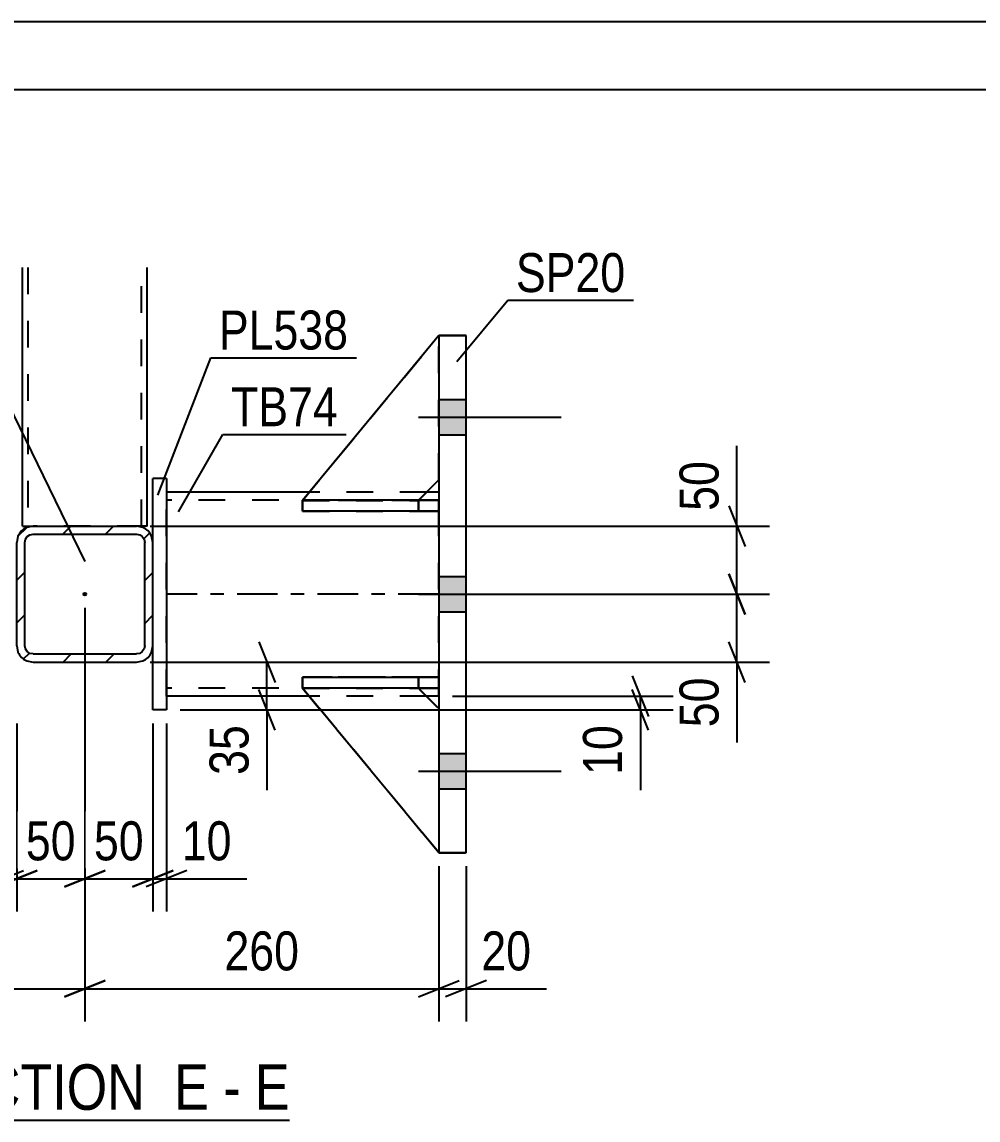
# Model space of a CAD drawing. Header units: millimetres. Extents: x 0 to 594, y 0 to 420.
# Drawn here: x 442.4 to 512.6, y 339.3 to 420 of the extents above; entities that cross this region are included whole.
import ezdxf

# ---------------------------------------------------------------- set-up
doc = ezdxf.new("R2010")
doc.units = ezdxf.units.MM
doc.linetypes.add('DXK_LINE_DOT2', pattern=[3.9198, 1.9599, -1.9599])
doc.linetypes.add('DXK_LINE_DOT3', pattern=[5.9187, 2.979, -0.9799, 0.9799, -0.9799])
doc.styles.add('Arial Narrow', font='ARIALN.TTF', dxfattribs={"height": 0.2})

# ---------------------------------------------------------------- blocks, each defined once
blk = doc.blocks.new('Unknown-570345951-1135')
at = {"color": 5, "linetype": 'Continuous'}
for p, q in [((594, 420), (0, 420)), ((589, 415), (5, 415))]:
    blk.add_line(p, q, dxfattribs=at)
blk = doc.blocks.new('Unknown-570345951-15 - 3411')
at = {"color": 6, "linetype": 'Continuous'}
blk.add_line((434.381, 339.296), (462.027, 339.296), dxfattribs=at)
at = {"color": 0, "linetype": 'Continuous'}
for points in [[(452.489, 340.046), (452.489, 343.546), (434.381, 343.546), (434.381, 340.046)], [(456.096, 340.046), (456.096, 343.546), (453.539, 343.546), (453.539, 340.046)], [(458.421, 340.046), (458.421, 343.546), (457.146, 343.546), (457.146, 340.046)], [(462.027, 340.046), (462.027, 343.546), (459.471, 343.546), (459.471, 340.046)]]:
    blk.add_wipeout(points, dxfattribs=at)
at = {"color": 7, "linetype": 'Continuous', "style": 'Arial Narrow'}
for s, height, p in [('SECTION ', 3.3405, (434.381, 340.046)), ('E', 3.34, (453.539, 340.046)), ('E', 3.34, (459.471, 340.046)), ('-', 3.34, (457.146, 340.046))]:
    blk.add_text(s, height=height, dxfattribs=at).set_placement(p)
blk = doc.blocks.new('Part-570345951-3437 - 3411')
at = {"color": 2, "linetype": 'Continuous'}
for p, q in [((452.98, 386.447), (451.98, 386.447)), ((451.98, 381.748), (451.98, 386.447)), ((452.98, 386.447), (452.98, 369.447)), ((451.98, 369.447), (451.98, 374.148)), ((452.98, 369.447), (451.98, 369.447))]:
    blk.add_line(p, q, dxfattribs=at)
at = {"color": 7, "linetype": 'DXK_LINE_DOT2'}
blk.add_line((451.98, 374.148), (451.98, 381.748), dxfattribs=at)
blk = doc.blocks.new('Bolt-570345951-3413 - 3411')
at = {"linetype": 'Continuous'}
for points in [[(474.98, 389.646), (474.98, 392.246), (472.98, 392.246), (472.98, 389.646)], [(474.98, 389.646), (474.98, 392.246), (472.98, 392.246), (472.98, 389.646)], [(474.98, 389.646), (474.98, 392.246), (472.98, 392.246), (472.98, 389.646)], [(474.98, 376.646), (474.98, 379.246), (472.98, 379.246), (472.98, 376.646)], [(474.98, 376.646), (474.98, 379.246), (472.98, 379.246), (472.98, 376.646)], [(474.98, 363.646), (474.98, 366.246), (472.98, 366.246), (472.98, 363.646)], [(474.98, 363.646), (474.98, 366.246), (472.98, 366.246), (472.98, 363.646)], [(474.98, 363.646), (474.98, 366.246), (472.98, 366.246), (472.98, 363.646)]]:
    blk.add_hatch(color=1, dxfattribs=at).paths.add_polyline_path(points)
at = {"color": 1, "linetype": 'Continuous'}
for p, q in [((472.98, 392.246), (474.98, 392.246)), ((472.98, 392.246), (474.98, 392.246)), ((472.98, 392.246), (474.98, 392.246)), ((471.48, 390.946), (481.98, 390.946)), ((471.48, 390.946), (481.98, 390.946)), ((471.48, 390.946), (481.98, 390.946)), ((472.98, 389.646), (474.98, 389.646)), ((472.98, 389.646), (474.98, 389.646)), ((472.98, 389.646), (474.98, 389.646)), ((472.98, 379.246), (474.98, 379.246)), ((472.98, 379.246), (474.98, 379.246)), ((471.48, 377.946), (481.98, 377.946)), ((471.48, 377.946), (481.98, 377.946)), ((472.98, 376.646), (474.98, 376.646)), ((472.98, 376.646), (474.98, 376.646)), ((472.98, 366.246), (474.98, 366.246)), ((472.98, 366.246), (474.98, 366.246)), ((472.98, 366.246), (474.98, 366.246)), ((471.48, 364.946), (481.98, 364.946)), ((471.48, 364.946), (481.98, 364.946)), ((471.48, 364.946), (481.98, 364.946)), ((472.98, 363.646), (474.98, 363.646)), ((472.98, 363.646), (474.98, 363.646)), ((472.98, 363.646), (474.98, 363.646))]:
    blk.add_line(p, q, dxfattribs=at)
blk = doc.blocks.new('Part-570345951-3459 - 3411')
at = {"color": 2, "linetype": 'Continuous'}
for p, q in [((472.98, 396.946), (474.98, 396.946)), ((472.98, 396.946), (472.98, 396.946)), ((472.98, 396.946), (472.98, 358.946)), ((474.98, 396.946), (474.98, 396.946)), ((474.98, 358.946), (474.98, 396.946)), ((474.98, 358.946), (472.98, 358.946))]:
    blk.add_line(p, q, dxfattribs=at)
at = {"color": 7, "linetype": 'DXK_LINE_DOT2'}
for p, q in [((474.98, 396.946), (472.98, 396.946)), ((472.98, 358.946), (472.98, 358.946)), ((472.98, 358.946), (474.98, 358.946)), ((474.98, 358.946), (474.98, 358.946))]:
    blk.add_line(p, q, dxfattribs=at)
blk = doc.blocks.new('Part-570345951-3465 - 3411')
at = {"color": 7, "linetype": 'DXK_LINE_DOT2'}
for p, q in [((462.981, 384.047), (462.981, 384.847)), ((462.981, 384.847), (471.481, 384.847)), ((472.981, 384.846), (462.981, 384.847)), ((471.481, 384.047), (471.481, 384.847)), ((471.481, 384.847), (472.981, 384.847)), ((472.981, 384.046), (472.981, 384.847)), ((471.481, 384.047), (462.981, 384.047)), ((462.981, 384.047), (472.981, 384.046)), ((472.981, 384.047), (471.481, 384.047)), ((472.981, 384.046), (472.981, 384.047))]:
    blk.add_line(p, q, dxfattribs=at)
blk = doc.blocks.new('Part-570345951-3466 - 3411')
at = {"color": 7, "linetype": 'DXK_LINE_DOT2'}
for p, q in [((462.981, 371.047), (462.981, 371.847)), ((462.981, 371.847), (471.481, 371.847)), ((472.981, 371.846), (462.981, 371.847)), ((471.481, 371.047), (471.481, 371.847)), ((471.481, 371.847), (472.981, 371.847)), ((472.981, 371.046), (472.981, 371.847)), ((471.481, 371.047), (462.981, 371.047)), ((462.981, 371.047), (472.981, 371.046)), ((472.981, 371.047), (471.481, 371.047)), ((472.981, 371.046), (472.981, 371.047))]:
    blk.add_line(p, q, dxfattribs=at)
blk = doc.blocks.new('Part-570345951-3467 - 3411')
at = {"color": 2, "linetype": 'Continuous'}
for p, q in [((462.989, 384.847), (462.981, 384.847)), ((462.981, 384.847), (462.981, 384.047)), ((472.981, 384.846), (463.807, 384.847)), ((472.981, 384.846), (472.981, 384.847)), ((472.981, 384.846), (472.981, 384.046)), ((472.981, 384.046), (462.981, 384.047)), ((472.981, 384.046), (472.981, 384.047))]:
    blk.add_line(p, q, dxfattribs=at)
at = {"color": 7, "linetype": 'DXK_LINE_DOT2'}
for p, q in [((463.807, 384.847), (462.989, 384.847)), ((471.481, 384.847), (462.989, 384.847)), ((472.981, 384.847), (471.481, 384.847)), ((471.481, 384.847), (471.481, 384.047)), ((472.981, 384.847), (472.981, 384.047)), ((462.981, 384.047), (471.481, 384.047)), ((471.481, 384.047), (472.981, 384.047))]:
    blk.add_line(p, q, dxfattribs=at)
blk = doc.blocks.new('Part-570345951-3468 - 3411')
at = {"color": 2, "linetype": 'Continuous'}
for p, q in [((462.981, 371.847), (472.981, 371.846)), ((462.981, 371.847), (462.981, 371.047)), ((472.981, 371.846), (472.981, 371.847)), ((472.981, 371.846), (472.981, 371.046)), ((472.981, 371.046), (462.981, 371.047)), ((472.981, 371.046), (472.981, 371.047))]:
    blk.add_line(p, q, dxfattribs=at)
at = {"color": 7, "linetype": 'DXK_LINE_DOT2'}
for p, q in [((471.481, 371.847), (462.981, 371.847)), ((472.981, 371.847), (471.481, 371.847)), ((471.481, 371.847), (471.481, 371.047)), ((472.981, 371.847), (472.981, 371.047)), ((462.981, 371.047), (471.481, 371.047)), ((471.481, 371.047), (472.981, 371.047))]:
    blk.add_line(p, q, dxfattribs=at)
blk = doc.blocks.new('Part-570345951-3469 - 3411')
at = {"color": 7, "linetype": 'DXK_LINE_DOT2'}
for p, q in [((472.981, 396.946), (462.981, 384.837)), ((462.981, 384.837), (472.981, 396.946)), ((472.981, 386.337), (472.981, 396.946)), ((471.481, 384.837), (472.981, 386.337)), ((471.481, 384.837), (472.981, 386.337)), ((462.981, 384.837), (471.481, 384.837)), ((462.981, 384.837), (462.981, 384.837)), ((471.481, 384.837), (462.981, 384.837)), ((471.481, 384.837), (471.481, 384.837))]:
    blk.add_line(p, q, dxfattribs=at)
blk = doc.blocks.new('Part-570345951-3470 - 3411')
at = {"color": 7, "linetype": 'DXK_LINE_DOT2'}
for p, q in [((462.981, 384.837), (472.981, 396.947)), ((472.981, 386.337), (472.981, 396.947)), ((471.481, 384.837), (472.981, 386.337)), ((471.481, 384.837), (462.981, 384.837)), ((471.481, 384.837), (463.807, 384.837)), ((471.481, 384.837), (471.491, 384.847)), ((471.481, 384.837), (471.481, 384.837))]:
    blk.add_line(p, q, dxfattribs=at)
at = {"color": 2, "linetype": 'Continuous'}
for p, q in [((472.981, 396.946), (462.981, 384.837)), ((471.491, 384.847), (472.981, 386.337)), ((463.807, 384.837), (462.981, 384.837)), ((462.981, 384.837), (462.981, 384.837))]:
    blk.add_line(p, q, dxfattribs=at)
blk = doc.blocks.new('Part-570345951-3471 - 3411')
at = {"color": 7, "linetype": 'DXK_LINE_DOT2'}
for p, q in [((462.981, 371.036), (471.481, 371.036)), ((472.981, 358.946), (462.981, 371.036)), ((462.981, 371.036), (462.981, 371.036)), ((471.481, 371.036), (462.981, 371.036)), ((462.981, 371.036), (472.981, 358.946)), ((471.481, 371.036), (472.981, 369.536)), ((471.481, 371.036), (471.481, 371.036)), ((472.981, 369.536), (471.481, 371.036)), ((472.981, 369.536), (472.981, 358.946))]:
    blk.add_line(p, q, dxfattribs=at)
blk = doc.blocks.new('Part-570345951-3472 - 3411')
at = {"color": 2, "linetype": 'Continuous'}
for p, q in [((462.981, 371.036), (462.981, 371.036)), ((471.481, 371.036), (462.981, 371.036)), ((472.981, 358.946), (462.981, 371.036)), ((471.481, 371.036), (471.481, 371.036)), ((472.981, 369.536), (471.481, 371.036))]:
    blk.add_line(p, q, dxfattribs=at)
at = {"color": 7, "linetype": 'DXK_LINE_DOT2'}
for p, q in [((462.981, 371.036), (471.481, 371.036)), ((472.981, 358.947), (462.981, 371.036)), ((471.481, 371.036), (472.981, 369.536)), ((472.981, 369.536), (472.981, 358.946))]:
    blk.add_line(p, q, dxfattribs=at)
blk = doc.blocks.new('Part-570345951-3485 - 3411')
at = {"color": 2, "linetype": 'Continuous'}
for p, q in [((463.484, 385.446), (452.98, 385.446)), ((472.98, 385.446), (472.09, 385.446)), ((463.469, 370.446), (452.98, 370.446)), ((472.98, 370.446), (472.071, 370.446))]:
    blk.add_line(p, q, dxfattribs=at)
at = {"color": 7, "linetype": 'DXK_LINE_DOT2'}
for p, q in [((452.98, 370.446), (452.98, 385.446)), ((472.09, 385.446), (463.484, 385.446)), ((472.98, 370.446), (472.98, 385.446)), ((472.98, 384.846), (452.98, 384.846)), ((472.98, 371.046), (452.98, 371.046)), ((472.071, 370.446), (463.469, 370.446))]:
    blk.add_line(p, q, dxfattribs=at)
at = {"color": 7, "linetype": 'DXK_LINE_DOT3'}
blk.add_line((472.98, 377.946), (452.98, 377.946), dxfattribs=at)
blk = doc.blocks.new('Part-570345951-3503 - 3411')
at = {"linetype": 'Continuous'}
h = blk.add_hatch(dxfattribs=at)
h.set_pattern_fill('', scale=0.7, style=0, pattern_type=0)
h.set_pattern_definition([(45, (442.7212, 382.8563), (-1.57154, 1.57154), [])])
h.paths.add_polyline_path([(443.18, 382.948), (442.721, 382.856), (442.332, 382.596), (442.072, 382.207), (441.98, 381.748), (441.98, 374.148), (442.072, 373.688), (442.332, 373.299), (442.721, 373.039), (443.18, 372.948), (450.78, 372.948), (451.24, 373.039), (451.629, 373.299), (451.889, 373.688), (451.98, 374.148), (451.98, 381.748), (451.889, 382.207), (451.629, 382.596), (451.24, 382.856), (450.78, 382.948)])
h.paths.add_polyline_path([(450.78, 382.348), (451.01, 382.302), (451.205, 382.172), (451.335, 381.977), (451.38, 381.748), (451.38, 374.148), (451.335, 373.918), (451.205, 373.723), (451.01, 373.593), (450.78, 373.548), (443.18, 373.548), (442.951, 373.593), (442.756, 373.723), (442.626, 373.918), (442.58, 374.148), (442.58, 381.748), (442.626, 381.977), (442.756, 382.172), (442.951, 382.302), (443.18, 382.348)])
blk.add_hatch(color=246, dxfattribs=at).paths.add_polyline_path([(446.98, 377.848, -1), (446.98, 378.048, -1)])
at = {"color": 2, "linetype": 'Continuous'}
for p, q in [((443.18, 382.948), (442.721, 382.856)), ((443.18, 382.948), (443.18, 382.948)), ((443.18, 382.948), (450.78, 382.948)), ((450.78, 382.948), (450.78, 382.948)), ((451.24, 382.856), (450.78, 382.948)), ((442.072, 382.207), (441.98, 381.748)), ((441.98, 381.748), (441.98, 381.748)), ((441.98, 374.148), (441.98, 381.748)), ((442.58, 381.748), (442.626, 381.977)), ((442.58, 381.748), (442.58, 381.748)), ((442.58, 374.148), (442.58, 381.748)), ((442.626, 381.977), (442.756, 382.172)), ((442.756, 382.172), (442.951, 382.302)), ((442.951, 382.302), (443.18, 382.348)), ((443.18, 382.348), (443.18, 382.348)), ((443.18, 382.348), (450.78, 382.348)), ((450.78, 382.348), (450.78, 382.348)), ((450.78, 382.348), (451.01, 382.302)), ((451.01, 382.302), (451.205, 382.172)), ((451.205, 382.172), (451.335, 381.977)), ((451.335, 381.977), (451.38, 381.748)), ((451.38, 381.748), (451.38, 381.748)), ((451.38, 374.148), (451.38, 381.748)), ((451.98, 381.748), (451.889, 382.207)), ((451.98, 381.748), (451.98, 381.748)), ((451.98, 374.148), (451.98, 381.748)), ((441.98, 374.148), (441.98, 374.148)), ((441.98, 374.148), (442.072, 373.688)), ((442.58, 374.148), (442.58, 374.148)), ((442.626, 373.918), (442.58, 374.148)), ((442.756, 373.723), (442.626, 373.918)), ((442.951, 373.593), (442.756, 373.723)), ((451.205, 373.723), (451.01, 373.593)), ((451.335, 373.918), (451.205, 373.723)), ((451.38, 374.148), (451.335, 373.918)), ((451.38, 374.148), (451.38, 374.148)), ((451.889, 373.688), (451.98, 374.148)), ((451.98, 374.148), (451.98, 374.148)), ((442.721, 373.039), (443.18, 372.948)), ((443.18, 373.548), (442.951, 373.593)), ((443.18, 373.548), (443.18, 373.548)), ((443.18, 373.548), (450.78, 373.548)), ((443.18, 372.948), (443.18, 372.948)), ((443.18, 372.948), (450.78, 372.948)), ((451.01, 373.593), (450.78, 373.548)), ((450.78, 373.548), (450.78, 373.548)), ((450.78, 372.948), (451.24, 373.039)), ((450.78, 372.948), (450.78, 372.948))]:
    blk.add_line(p, q, dxfattribs=at)
at = {"color": 7, "linetype": 'DXK_LINE_DOT3'}
blk.add_line((446.98, 377.948), (446.98, 377.948), dxfattribs=at)
at = {"color": 246, "linetype": 'DXK_LINE_DOT2'}
blk.add_line((446.98, 377.948), (446.98, 377.948), dxfattribs=at)
at = {"color": 246, "linetype": 'Continuous'}
blk.add_circle((446.98, 377.948), 0.1, dxfattribs=at)
at = {"color": 2, "linetype": 'Continuous'}
for centre, start, end in [((443.18, 381.748), 112.5, 157.5), ((450.78, 381.748), 22.5, 67.5), ((443.18, 374.148), 202.5, 247.5), ((450.78, 374.148), 292.5, 337.5)]:
    blk.add_arc(centre, 1.2, start, end, dxfattribs=at)
blk = doc.blocks.new('Part-570345951-3504 - 3411')
at = {"color": 2, "linetype": 'Continuous'}
for p, q in [((442.405, 382.948), (442.405, 401.957)), ((451.555, 382.948), (451.555, 401.957)), ((442.405, 382.948), (443.18, 382.948)), ((451.495, 382.948), (450.78, 382.948)), ((451.555, 382.948), (451.495, 382.948))]:
    blk.add_line(p, q, dxfattribs=at)
at = {"color": 7, "linetype": 'DXK_LINE_DOT2'}
for p, q in [((442.805, 401.957), (442.805, 382.948)), ((451.155, 382.948), (451.155, 401.957)), ((442.805, 382.948), (442.836, 382.948)), ((442.836, 382.948), (442.923, 382.948)), ((443.18, 382.948), (443.205, 382.948)), ((443.205, 382.948), (443.18, 382.948)), ((451.321, 382.948), (443.18, 382.948))]:
    blk.add_line(p, q, dxfattribs=at)
blk = doc.blocks.new('StraightDimension-570345951-3530 - 3411')
at = {"color": 7, "linetype": 'Continuous'}
for p, q in [((494.278, 379.446), (495.478, 376.446)), ((480.48, 377.946), (497.278, 377.946)), ((494.878, 372.948), (494.878, 377.946)), ((495.478, 371.448), (494.278, 374.448)), ((451.78, 372.948), (497.278, 372.948)), ((494.878, 372.948), (494.878, 367.041)), ((494.878, 372.948), (494.878, 367.041))]:
    blk.add_line(p, q, dxfattribs=at)
at = {"color": 0}
blk.add_wipeout([(494.128, 372.423), (489.928, 372.423), (489.928, 367.566), (494.128, 367.566)], dxfattribs=at)
at = {"color": 3, "style": 'Arial Narrow'}
blk.add_text('50', height=2.8633, rotation=90.00021, dxfattribs=at).set_placement((493.528, 368.166))
blk = doc.blocks.new('StraightDimension-570345951-3613 - 3411')
at = {"color": 7, "linetype": 'Continuous'}
for p, q in [((487.186, 371.946), (488.386, 368.946)), ((473.98, 370.446), (490.186, 370.446)), ((488.386, 367.947), (487.186, 370.947)), ((487.786, 369.447), (487.786, 370.446)), ((453.98, 369.447), (490.186, 369.447)), ((487.786, 369.447), (487.786, 363.54)), ((487.786, 369.447), (487.786, 363.54))]:
    blk.add_line(p, q, dxfattribs=at)
at = {"color": 0}
blk.add_wipeout([(487.036, 368.922), (482.836, 368.922), (482.836, 364.065), (487.036, 364.065)], dxfattribs=at)
at = {"color": 3, "style": 'Arial Narrow'}
blk.add_text('10', height=2.8633, rotation=90.00021, dxfattribs=at).set_placement((486.436, 364.665))
blk = doc.blocks.new('StraightDimension-570345951-3681 - 3411')
at = {"color": 7, "linetype": 'Continuous'}
for p, q in [((440.98, 368.447), (440.98, 354.634)), ((441.98, 368.447), (441.98, 354.634)), ((439.48, 356.434), (442.48, 357.634)), ((443.48, 357.634), (440.48, 356.434)), ((440.98, 357.034), (435.074, 357.034)), ((440.98, 357.034), (435.074, 357.034)), ((440.98, 357.034), (441.98, 357.034))]:
    blk.add_line(p, q, dxfattribs=at)
at = {"color": 0}
blk.add_wipeout([(440.455, 357.784), (440.455, 361.984), (435.599, 361.984), (435.599, 357.784)], dxfattribs=at)
at = {"color": 3, "style": 'Arial Narrow'}
blk.add_text('10', height=2.8633, dxfattribs=at).set_placement((436.199, 358.384))
blk = doc.blocks.new('StraightDimension-570345951-3595 - 3411')
at = {"color": 7, "linetype": 'Continuous'}
for p, q in [((459.756, 374.448), (460.956, 371.448)), ((451.78, 372.948), (462.756, 372.948)), ((460.356, 369.447), (460.356, 372.948)), ((460.956, 367.947), (459.756, 370.947)), ((453.98, 369.447), (462.756, 369.447)), ((460.356, 369.447), (460.356, 363.54)), ((460.356, 369.447), (460.356, 363.54))]:
    blk.add_line(p, q, dxfattribs=at)
at = {"color": 0}
blk.add_wipeout([(459.606, 368.922), (455.406, 368.922), (455.406, 364.065), (459.606, 364.065)], dxfattribs=at)
at = {"color": 3, "style": 'Arial Narrow'}
blk.add_text('35', height=2.8633, rotation=90.00021, dxfattribs=at).set_placement((459.006, 364.665))
blk = doc.blocks.new('StraightDimension-570345951-3512 - 3411')
at = {"color": 7, "linetype": 'Continuous'}
for p, q in [((494.878, 382.948), (494.878, 388.854)), ((494.878, 382.948), (494.878, 388.854)), ((494.278, 384.448), (495.478, 381.448)), ((451.78, 382.948), (497.278, 382.948)), ((494.878, 377.946), (494.878, 382.948)), ((495.478, 376.446), (494.278, 379.446)), ((480.48, 377.946), (497.278, 377.946))]:
    blk.add_line(p, q, dxfattribs=at)
at = {"color": 0}
blk.add_wipeout([(494.128, 388.329), (489.928, 388.329), (489.928, 383.473), (494.128, 383.473)], dxfattribs=at)
at = {"color": 3, "style": 'Arial Narrow'}
blk.add_text('50', height=2.8633, rotation=90.00021, dxfattribs=at).set_placement((493.528, 384.073))
blk = doc.blocks.new('StraightDimension-570345951-3620 - 3411')
at = {"color": 7, "linetype": 'Continuous'}
for p, q in [((472.981, 357.946), (472.981, 346.546)), ((474.98, 357.946), (474.98, 346.546)), ((471.481, 348.346), (474.481, 349.546)), ((476.48, 349.546), (473.48, 348.346)), ((472.981, 348.946), (474.98, 348.946)), ((474.98, 348.946), (480.887, 348.946)), ((474.98, 348.946), (480.887, 348.946))]:
    blk.add_line(p, q, dxfattribs=at)
at = {"color": 0}
blk.add_wipeout([(480.362, 349.696), (480.362, 353.896), (475.505, 353.896), (475.505, 349.696)], dxfattribs=at)
at = {"color": 3, "style": 'Arial Narrow'}
blk.add_text('20', height=2.8633, dxfattribs=at).set_placement((476.105, 350.296))
blk = doc.blocks.new('StraightDimension-570345951-3636 - 3411')
at = {"color": 7, "linetype": 'Continuous'}
for p, q in [((446.98, 376.948), (446.98, 346.546)), ((472.981, 357.946), (472.981, 346.546)), ((448.48, 349.546), (445.48, 348.346)), ((471.481, 348.346), (474.481, 349.546)), ((446.98, 348.946), (472.981, 348.946))]:
    blk.add_line(p, q, dxfattribs=at)
at = {"color": 0}
blk.add_wipeout([(463.323, 349.696), (463.323, 353.896), (456.638, 353.896), (456.638, 349.696)], dxfattribs=at)
at = {"color": 3, "style": 'Arial Narrow'}
blk.add_text('260', height=2.8633, dxfattribs=at).set_placement((457.238, 350.296))
blk = doc.blocks.new('StraightDimension-570345951-3650 - 3411')
at = {"color": 7, "linetype": 'Continuous'}
for p, q in [((446.98, 376.948), (446.98, 346.546)), ((420.98, 357.946), (420.98, 346.546)), ((422.48, 349.546), (419.48, 348.346)), ((445.48, 348.346), (448.48, 349.546)), ((420.98, 348.946), (446.98, 348.946))]:
    blk.add_line(p, q, dxfattribs=at)
at = {"color": 0}
blk.add_wipeout([(437.323, 349.696), (437.323, 353.896), (430.638, 353.896), (430.638, 349.696)], dxfattribs=at)
at = {"color": 3, "style": 'Arial Narrow'}
blk.add_text('260', height=2.8633, dxfattribs=at).set_placement((431.238, 350.296))
blk = doc.blocks.new('StraightDimension-570345951-3691 - 3411')
at = {"color": 7, "linetype": 'Continuous'}
for p, q in [((446.98, 376.948), (446.98, 354.634)), ((441.98, 368.447), (441.98, 354.634)), ((440.48, 356.434), (443.48, 357.634)), ((448.48, 357.634), (445.48, 356.434)), ((441.98, 357.034), (446.98, 357.034))]:
    blk.add_line(p, q, dxfattribs=at)
at = {"color": 0}
blk.add_wipeout([(446.909, 357.784), (446.909, 361.984), (442.052, 361.984), (442.052, 357.784)], dxfattribs=at)
at = {"color": 3, "style": 'Arial Narrow'}
blk.add_text('50', height=2.8633, dxfattribs=at).set_placement((442.652, 358.384))
blk = doc.blocks.new('StraightDimension-570345951-3699 - 3411')
at = {"color": 7, "linetype": 'Continuous'}
for p, q in [((446.98, 376.948), (446.98, 354.634)), ((451.98, 368.447), (451.98, 354.634)), ((445.48, 356.434), (448.48, 357.634)), ((453.48, 357.634), (450.48, 356.434)), ((446.98, 357.034), (451.98, 357.034))]:
    blk.add_line(p, q, dxfattribs=at)
at = {"color": 0}
blk.add_wipeout([(451.909, 357.784), (451.909, 361.984), (447.052, 361.984), (447.052, 357.784)], dxfattribs=at)
at = {"color": 3, "style": 'Arial Narrow'}
blk.add_text('50', height=2.8633, dxfattribs=at).set_placement((447.652, 358.384))
blk = doc.blocks.new('StraightDimension-570345951-3707 - 3411')
at = {"color": 7, "linetype": 'Continuous'}
for p, q in [((451.98, 368.447), (451.98, 354.634)), ((452.98, 368.447), (452.98, 354.634)), ((450.48, 356.434), (453.48, 357.634)), ((454.48, 357.634), (451.48, 356.434)), ((451.98, 357.034), (452.98, 357.034)), ((452.98, 357.034), (458.887, 357.034)), ((452.98, 357.034), (458.887, 357.034))]:
    blk.add_line(p, q, dxfattribs=at)
at = {"color": 0}
blk.add_wipeout([(458.362, 357.784), (458.362, 361.984), (453.505, 361.984), (453.505, 357.784)], dxfattribs=at)
at = {"color": 3, "style": 'Arial Narrow'}
blk.add_text('10', height=2.8633, dxfattribs=at).set_placement((454.105, 358.384))
blk = doc.blocks.new('Mark-570345951-3433 - 3411')
at = {"color": 30, "linetype": 'Continuous'}
for p, q in [((452.352, 385.222), (456.228, 395.327)), ((456.228, 395.327), (466.932, 395.327))]:
    blk.add_line(p, q, dxfattribs=at)
at = {"color": 0}
blk.add_wipeout([(466.332, 395.927), (466.332, 398.927), (456.828, 398.927), (456.828, 395.927)], dxfattribs=at)
blk.add_wipeout([(466.332, 395.927), (466.332, 398.927), (456.828, 398.927), (456.828, 395.927)], dxfattribs=at)
at = {"color": 3, "style": 'Arial Narrow'}
blk.add_text('PL538', height=2.8633, dxfattribs=at).set_placement((456.828, 395.927))
blk = doc.blocks.new('Mark-570345951-3455 - 3411')
at = {"color": 30, "linetype": 'Continuous'}
for p, q in [((474.309, 395.038), (478.044, 399.548)), ((478.044, 399.548), (487.283, 399.548))]:
    blk.add_line(p, q, dxfattribs=at)
at = {"color": 0}
blk.add_wipeout([(486.683, 400.148), (486.683, 403.148), (478.644, 403.148), (478.644, 400.148)], dxfattribs=at)
blk.add_wipeout([(486.683, 400.148), (486.683, 403.148), (478.644, 403.148), (478.644, 400.148)], dxfattribs=at)
at = {"color": 3, "style": 'Arial Narrow'}
blk.add_text('SP20', height=2.8633, dxfattribs=at).set_placement((478.644, 400.148))
blk = doc.blocks.new('Mark-570345951-3481 - 3411')
at = {"color": 30, "linetype": 'Continuous'}
for p, q in [((453.862, 383.99), (457.117, 389.688)), ((457.117, 389.688), (466.172, 389.688))]:
    blk.add_line(p, q, dxfattribs=at)
at = {"color": 0}
blk.add_wipeout([(465.572, 390.288), (465.572, 393.288), (457.717, 393.288), (457.717, 390.288)], dxfattribs=at)
blk.add_wipeout([(465.572, 390.288), (465.572, 393.288), (457.717, 393.288), (457.717, 390.288)], dxfattribs=at)
at = {"color": 3, "style": 'Arial Narrow'}
blk.add_text('TB74', height=2.8633, dxfattribs=at).set_placement((457.717, 390.288))
blk = doc.blocks.new('Mark-570345951-3499 - 3411')
at = {"color": 30, "linetype": 'Continuous'}
for p in [(426.063, 400.261), (447.013, 380.347)]:
    blk.add_line(p, (437.312, 400.261), dxfattribs=at)
at = {"color": 0}
blk.add_wipeout([(436.712, 400.861), (436.712, 403.861), (426.663, 403.861), (426.663, 400.861)], dxfattribs=at)
blk.add_wipeout([(436.712, 400.861), (436.712, 403.861), (426.663, 403.861), (426.663, 400.861)], dxfattribs=at)
at = {"color": 3, "style": 'Arial Narrow'}
blk.add_text('BC365', height=2.8633, dxfattribs=at).set_placement((426.663, 400.861))

msp = doc.modelspace()

# ---------------------------------------------------------------- block references
for name in ['Unknown-570345951-1135', 'Part-570345951-3504 - 3411', 'Part-570345951-3470 - 3411', 'Part-570345951-3469 - 3411', 'Part-570345951-3459 - 3411', 'Bolt-570345951-3413 - 3411', 'Part-570345951-3437 - 3411', 'Part-570345951-3485 - 3411', 'Part-570345951-3465 - 3411', 'Part-570345951-3467 - 3411', 'Part-570345951-3503 - 3411', 'Part-570345951-3466 - 3411', 'Part-570345951-3468 - 3411', 'Part-570345951-3471 - 3411', 'Part-570345951-3472 - 3411']:
    msp.add_blockref(name, (0, 0))

# ---------------------------------------------------------------- next in the draw order: block references
for name in ['Mark-570345951-3499 - 3411', 'Mark-570345951-3455 - 3411', 'StraightDimension-570345951-3530 - 3411', 'StraightDimension-570345951-3681 - 3411', 'StraightDimension-570345951-3620 - 3411', 'Unknown-570345951-15 - 3411']:
    msp.add_blockref(name, (0, 0))

# ---------------------------------------------------------------- next in the draw order: block references
for name in ['StraightDimension-570345951-3512 - 3411', 'StraightDimension-570345951-3613 - 3411']:
    msp.add_blockref(name, (0, 0))

# ---------------------------------------------------------------- next in the draw order: block references
for name in ['Mark-570345951-3433 - 3411', 'StraightDimension-570345951-3595 - 3411']:
    msp.add_blockref(name, (0, 0))

# ---------------------------------------------------------------- next in the draw order: block references
for name in ['Mark-570345951-3481 - 3411', 'StraightDimension-570345951-3636 - 3411']:
    msp.add_blockref(name, (0, 0))

# ---------------------------------------------------------------- next in the draw order: block references
msp.add_blockref('StraightDimension-570345951-3650 - 3411', (0, 0))

# ---------------------------------------------------------------- next in the draw order: block references
msp.add_blockref('StraightDimension-570345951-3691 - 3411', (0, 0))

# ---------------------------------------------------------------- next in the draw order: block references
msp.add_blockref('StraightDimension-570345951-3699 - 3411', (0, 0))

# ---------------------------------------------------------------- next in the draw order: block references
msp.add_blockref('StraightDimension-570345951-3707 - 3411', (0, 0))

doc.saveas('drawing.dxf')
